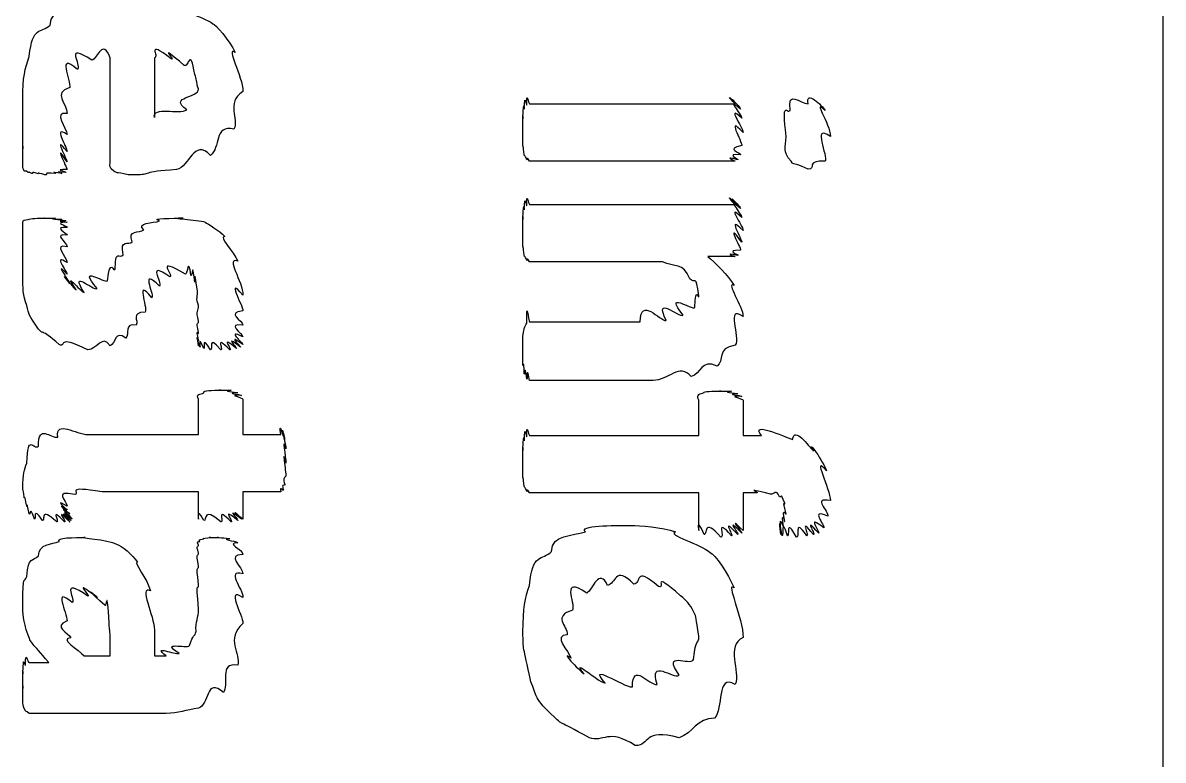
# Model space of a CAD drawing. Header units: millimetres. Extents: x 0 to 33.1, y 1.5 to 45.3.
# Drawn here: x 0.5478 to 0.7378, y 4.0251 to 4.1479 of the extents above; entities that cross this region are included whole.
import ezdxf

# ---------------------------------------------------------------- set-up
doc = ezdxf.new("R2010")
doc.units = ezdxf.units.MM
doc.header["$MEASUREMENT"] = 0
doc.layers.get('0').update_dxf_attribs({"linetype": 'CONTINUOUS'})

msp = doc.modelspace()

# ---------------------------------------------------------------- linework, layer by layer
at = {"color": 11, "linetype": 'Continuous'}
for p, q in [((0.737793, 1.78108), (0.737793, 6.90446)), ((0.562338, 4.12457), (0.562338, 4.14214)), ((0.569715, 4.14214), (0.569715, 4.13217)), ((0.632215, 4.13444), (0.666504, 4.13444)), ((0.666504, 4.12489), (0.632215, 4.12489)), ((0.678657, 4.12358), (0.678657, 4.12358)), ((0.566678, 4.12261), (0.565375, 4.12261)), ((0.632215, 4.11768), (0.666504, 4.11768)), ((0.654351, 4.10813), (0.632215, 4.10813)), ((0.666504, 4.109), (0.661947, 4.109)), ((0.632215, 4.09814), (0.650662, 4.09814)), ((0.558649, 4.09347), (0.558649, 4.09347)), ((0.652832, 4.08838), (0.632215, 4.08838)), ((0.577094, 4.07937), (0.577094, 4.08524)), ((0.584472, 4.08524), (0.584472, 4.07937)), ((0.660428, 4.07921), (0.660428, 4.08507)), ((0.667806, 4.08507), (0.667806, 4.07921)), ((0.558649, 4.07937), (0.577094, 4.07937)), ((0.584472, 4.07937), (0.590767, 4.07937)), ((0.632215, 4.07921), (0.660428, 4.07921)), ((0.667806, 4.07921), (0.670844, 4.07921)), ((0.577094, 4.06982), (0.561035, 4.06982)), ((0.577094, 4.06526), (0.577094, 4.06982)), ((0.590767, 4.06982), (0.584472, 4.06982)), ((0.584472, 4.06982), (0.584472, 4.06526)), ((0.660428, 4.06967), (0.632215, 4.06967)), ((0.660428, 4.06337), (0.660428, 4.06967)), ((0.669976, 4.06967), (0.667806, 4.06967)), ((0.667806, 4.06967), (0.667806, 4.06337)), ((0.55344, 4.06483), (0.55344, 4.06483)), ((0.676704, 4.06228), (0.676704, 4.06228)), ((0.562338, 4.04249), (0.562338, 4.04596)), ((0.569715, 4.04682), (0.569715, 4.04249)), ((0.548882, 4.04139), (0.552137, 4.04139)), ((0.557997, 4.04249), (0.562338, 4.04249)), ((0.569715, 4.04249), (0.571669, 4.04249)), ((0.64936, 4.03733), (0.64936, 4.03733)), ((0.571669, 4.03293), (0.548882, 4.03293)), ((0.649794, 4.02756), (0.649794, 4.02756))]:
    msp.add_line(p, q, dxfattribs=at)
for points in [[(0.552354, 4.14757), (0.552408, 4.1505), (0.555826, 4.15012), (0.557997, 4.15082)], [(0.573622, 4.15082), (0.57194, 4.1505), (0.577854, 4.14908), (0.579482, 4.14779)], [(0.579482, 4.14779), (0.579753, 4.14789), (0.582303, 4.14492), (0.583171, 4.14301)], [(0.548882, 4.14236), (0.549371, 4.14757), (0.55089, 4.14615), (0.552354, 4.14757)], [(0.559299, 4.14171), (0.554579, 4.14486), (0.557617, 4.14094), (0.556912, 4.14019)], [(0.562338, 4.14214), (0.561089, 4.1454), (0.560275, 4.14204), (0.559299, 4.14171)], [(0.572537, 4.14193), (0.568033, 4.1454), (0.570692, 4.14214), (0.569715, 4.14214)], [(0.574707, 4.14085), (0.569769, 4.14497), (0.573406, 4.14165), (0.572537, 4.14193)], [(0.576443, 4.13932), (0.575683, 4.1441), (0.575412, 4.1404), (0.574707, 4.14085)], [(0.583171, 4.14301), (0.581489, 4.1441), (0.584472, 4.139), (0.584472, 4.1365)], [(0.547797, 4.13519), (0.547797, 4.13889), (0.548122, 4.14035), (0.548882, 4.14236)], [(0.556912, 4.14019), (0.553276, 4.14324), (0.555881, 4.13835), (0.55561, 4.13715)], [(0.577094, 4.13693), (0.576551, 4.13818), (0.576878, 4.13861), (0.576443, 4.13932)], [(0.55561, 4.13715), (0.552681, 4.13629), (0.555176, 4.13456), (0.555176, 4.13282)], [(0.575142, 4.13346), (0.57194, 4.13574), (0.577094, 4.13536), (0.577094, 4.13693)], [(0.584472, 4.1365), (0.581489, 4.13456), (0.583931, 4.13194), (0.582954, 4.13021)], [(0.631347, 4.13357), (0.631401, 4.13661), (0.631619, 4.13411), (0.631782, 4.13422)], [(0.631782, 4.13422), (0.631674, 4.13693), (0.632053, 4.13444), (0.632215, 4.13444)], [(0.666504, 4.13444), (0.664117, 4.13693), (0.666775, 4.13439), (0.666938, 4.13422)], [(0.666938, 4.13422), (0.664551, 4.13661), (0.667372, 4.1339), (0.667372, 4.13357)], [(0.675618, 4.13336), (0.675239, 4.13693), (0.677192, 4.13444), (0.678657, 4.13444)], [(0.678657, 4.13444), (0.678114, 4.13693), (0.681044, 4.13411), (0.681478, 4.13336)], [(0.547797, 4.13086), (0.547797, 4.13456), (0.547797, 4.13363), (0.547797, 4.13519)], [(0.631131, 4.13206), (0.631239, 4.1359), (0.631347, 4.13314), (0.631347, 4.13357)], [(0.631131, 4.12967), (0.631131, 4.1346), (0.631131, 4.13135), (0.631131, 4.13206)], [(0.667372, 4.13357), (0.66466, 4.1359), (0.667589, 4.13265), (0.667589, 4.13206)], [(0.667589, 4.13206), (0.664822, 4.1346), (0.667806, 4.13053), (0.667806, 4.12967)], [(0.674968, 4.12901), (0.674208, 4.13547), (0.675185, 4.13265), (0.675618, 4.13336)], [(0.681478, 4.13336), (0.679144, 4.13547), (0.682346, 4.13118), (0.682346, 4.12901)], [(0.555176, 4.13282), (0.552681, 4.13325), (0.555176, 4.13037), (0.555176, 4.12935)], [(0.569715, 4.13217), (0.569336, 4.13411), (0.573839, 4.1326), (0.575142, 4.13346)], [(0.667806, 4.12967), (0.664822, 4.13286), (0.667697, 4.1281), (0.667589, 4.1275)], [(0.547797, 4.12717), (0.547797, 4.13183), (0.547797, 4.12944), (0.547797, 4.13086)], [(0.555176, 4.12935), (0.552681, 4.13108), (0.555176, 4.12728), (0.555176, 4.12651)], [(0.582954, 4.13021), (0.57959, 4.13108), (0.580783, 4.12706), (0.579047, 4.12587)], [(0.682346, 4.12901), (0.679144, 4.13129), (0.682021, 4.12565), (0.681478, 4.12489)], [(0.547797, 4.12457), (0.547797, 4.12967), (0.547797, 4.12603), (0.547797, 4.12717)], [(0.555176, 4.12651), (0.552681, 4.12967), (0.555176, 4.12522), (0.555176, 4.12478)], [(0.555176, 4.12478), (0.552681, 4.12864), (0.555176, 4.12381), (0.555176, 4.12349)], [(0.579047, 4.12587), (0.576281, 4.12879), (0.575575, 4.12392), (0.573406, 4.12349)], [(0.631131, 4.1275), (0.631131, 4.12825), (0.631131, 4.12879), (0.631131, 4.12967)], [(0.675836, 4.12489), (0.674208, 4.12663), (0.674968, 4.12701), (0.674968, 4.12901)], [(0.631347, 4.12597), (0.631239, 4.12696), (0.631239, 4.12679), (0.631131, 4.1275)], [(0.667589, 4.1275), (0.66466, 4.12696), (0.667481, 4.12631), (0.667372, 4.12597)], [(0.631782, 4.12511), (0.631401, 4.12619), (0.631456, 4.12554), (0.631347, 4.12597)], [(0.632215, 4.12489), (0.631674, 4.12592), (0.63189, 4.125), (0.631782, 4.12511)], [(0.666938, 4.12511), (0.664117, 4.12592), (0.666613, 4.12489), (0.666504, 4.12489)], [(0.667372, 4.12597), (0.664551, 4.12619), (0.66721, 4.12528), (0.666938, 4.12511)], [(0.678657, 4.12358), (0.675401, 4.12506), (0.676378, 4.12403), (0.675836, 4.12489)], [(0.681478, 4.12489), (0.678114, 4.12506), (0.680067, 4.12358), (0.678657, 4.12358)], [(0.548014, 4.12326), (0.547797, 4.12369), (0.547797, 4.12386), (0.547797, 4.12457)], [(0.548665, 4.12304), (0.548232, 4.12343), (0.548286, 4.12315), (0.548014, 4.12326)], [(0.549317, 4.12283), (0.548665, 4.12326), (0.548936, 4.12294), (0.548665, 4.12304)], [(0.550185, 4.12283), (0.5491, 4.12326), (0.549588, 4.12283), (0.549317, 4.12283)], [(0.551486, 4.12261), (0.549804, 4.12315), (0.550618, 4.12272), (0.550185, 4.12283)], [(0.553222, 4.12283), (0.550944, 4.12315), (0.552192, 4.12261), (0.551486, 4.12261)], [(0.554308, 4.12283), (0.551812, 4.12326), (0.553657, 4.12283), (0.553222, 4.12283)], [(0.554958, 4.12304), (0.552408, 4.12326), (0.554579, 4.12283), (0.554308, 4.12283)], [(0.555176, 4.12349), (0.552681, 4.12358), (0.555067, 4.12321), (0.554958, 4.12304)], [(0.562989, 4.12326), (0.562121, 4.12386), (0.562338, 4.12403), (0.562338, 4.12457)], [(0.565375, 4.12261), (0.563097, 4.12315), (0.563531, 4.12283), (0.562989, 4.12326)], [(0.573406, 4.12349), (0.567437, 4.12315), (0.569119, 4.12261), (0.566678, 4.12261)], [(0.631131, 4.11529), (0.631239, 4.11914), (0.631347, 4.11638), (0.631347, 4.11681)], [(0.631347, 4.11681), (0.631401, 4.11985), (0.631619, 4.11735), (0.631782, 4.11746)], [(0.631782, 4.11746), (0.631674, 4.12017), (0.632053, 4.11768), (0.632215, 4.11768)], [(0.666504, 4.11768), (0.664117, 4.12017), (0.666775, 4.11768), (0.666938, 4.11768)], [(0.666938, 4.11768), (0.664551, 4.12001), (0.667372, 4.11735), (0.667372, 4.11703)], [(0.667372, 4.11703), (0.66466, 4.11931), (0.667589, 4.1161), (0.667589, 4.1155)], [(0.631131, 4.1129), (0.631131, 4.11783), (0.631131, 4.11458), (0.631131, 4.11529)], [(0.667589, 4.1155), (0.664822, 4.11811), (0.667806, 4.11421), (0.667806, 4.11333)], [(0.548665, 4.11518), (0.5491, 4.1154), (0.550293, 4.1154), (0.551486, 4.1154)], [(0.551486, 4.1154), (0.550944, 4.1154), (0.552789, 4.1154), (0.553222, 4.1154)], [(0.553222, 4.1154), (0.551812, 4.11529), (0.553982, 4.11518), (0.554308, 4.11518)], [(0.570583, 4.11496), (0.568739, 4.1154), (0.573025, 4.1154), (0.57449, 4.1154)], [(0.57449, 4.1154), (0.571506, 4.1154), (0.576986, 4.11518), (0.578179, 4.11475)], [(0.667589, 4.11139), (0.66466, 4.1154), (0.667481, 4.1104), (0.667372, 4.11008)], [(0.667806, 4.11333), (0.664822, 4.11638), (0.667697, 4.11182), (0.667589, 4.11139)], [(0.547797, 4.11475), (0.547797, 4.11513), (0.548068, 4.11507), (0.548665, 4.11518)], [(0.547797, 4.11344), (0.547797, 4.11469), (0.547797, 4.11447), (0.547797, 4.11475)], [(0.547797, 4.11149), (0.547797, 4.11356), (0.547797, 4.1129), (0.547797, 4.11344)], [(0.554308, 4.11518), (0.552408, 4.11529), (0.554796, 4.11513), (0.554958, 4.11496)], [(0.554958, 4.11496), (0.552681, 4.11496), (0.555176, 4.11475), (0.555176, 4.11475)], [(0.555176, 4.11475), (0.552681, 4.11469), (0.555176, 4.11421), (0.555176, 4.11388)], [(0.555176, 4.11388), (0.552681, 4.11399), (0.555176, 4.11301), (0.555176, 4.11257)], [(0.566026, 4.11149), (0.565158, 4.11356), (0.567219, 4.1129), (0.567979, 4.11344)], [(0.567979, 4.11344), (0.566569, 4.11469), (0.569553, 4.11453), (0.570583, 4.11496)], [(0.578179, 4.11475), (0.578614, 4.11442), (0.580567, 4.11339), (0.581435, 4.11236)], [(0.547797, 4.10889), (0.547797, 4.11193), (0.547797, 4.11062), (0.547797, 4.11149)], [(0.555176, 4.11257), (0.552681, 4.11296), (0.555176, 4.11139), (0.555176, 4.11062)], [(0.564507, 4.10932), (0.563965, 4.11208), (0.565429, 4.11079), (0.566026, 4.11149)], [(0.581435, 4.11236), (0.58035, 4.11225), (0.583008, 4.10986), (0.583604, 4.10824)], [(0.631131, 4.11074), (0.631131, 4.11149), (0.631131, 4.11203), (0.631131, 4.1129)], [(0.547797, 4.10563), (0.547797, 4.11008), (0.547797, 4.10792), (0.547797, 4.10889)], [(0.555176, 4.11062), (0.552681, 4.11139), (0.555176, 4.10889), (0.555176, 4.10801)], [(0.555176, 4.10801), (0.552681, 4.10965), (0.555176, 4.1065), (0.555176, 4.10607)], [(0.563206, 4.10693), (0.563097, 4.11051), (0.564074, 4.10846), (0.564507, 4.10932)], [(0.631347, 4.10921), (0.631239, 4.11019), (0.631239, 4.11003), (0.631131, 4.11074)], [(0.666938, 4.10921), (0.664117, 4.10975), (0.666613, 4.109), (0.666504, 4.109)], [(0.667372, 4.11008), (0.664551, 4.11003), (0.66721, 4.10938), (0.666938, 4.10921)], [(0.555176, 4.10607), (0.552843, 4.10861), (0.555447, 4.10499), (0.55561, 4.10454)], [(0.560167, 4.10368), (0.556749, 4.10792), (0.561469, 4.10444), (0.561903, 4.10499)], [(0.561903, 4.10499), (0.562392, 4.10906), (0.562879, 4.10622), (0.563206, 4.10693)], [(0.572319, 4.10563), (0.568197, 4.10846), (0.571126, 4.10471), (0.570583, 4.10411)], [(0.574924, 4.10607), (0.569499, 4.10921), (0.573025, 4.10596), (0.572319, 4.10563)], [(0.575792, 4.10585), (0.575412, 4.10921), (0.575196, 4.10607), (0.574924, 4.10607)], [(0.576443, 4.10476), (0.57601, 4.10878), (0.576064, 4.10558), (0.575792, 4.10585)], [(0.576878, 4.10325), (0.576281, 4.10792), (0.576551, 4.10433), (0.576443, 4.10476)], [(0.583604, 4.10824), (0.581489, 4.10906), (0.584472, 4.10476), (0.584472, 4.1026)], [(0.631782, 4.10835), (0.631401, 4.10943), (0.631456, 4.10878), (0.631347, 4.10921)], [(0.632215, 4.10813), (0.631674, 4.10915), (0.63189, 4.10824), (0.631782, 4.10835)], [(0.658908, 4.10531), (0.657878, 4.10813), (0.656358, 4.10715), (0.654351, 4.10813)], [(0.661947, 4.109), (0.662924, 4.10813), (0.665419, 4.10585), (0.666287, 4.10422)], [(0.55561, 4.10454), (0.553276, 4.10758), (0.556261, 4.10363), (0.556694, 4.10346)], [(0.556694, 4.10346), (0.554144, 4.10715), (0.557563, 4.10303), (0.557997, 4.10303)], [(0.557997, 4.10303), (0.555447, 4.10715), (0.559571, 4.10325), (0.560167, 4.10368)], [(0.570583, 4.10411), (0.567165, 4.10732), (0.569715, 4.10292), (0.569282, 4.10215)], [(0.584472, 4.1026), (0.581489, 4.10601), (0.584472, 4.10086), (0.584472, 4.09999)], [(0.660428, 4.10249), (0.659885, 4.10628), (0.659885, 4.10433), (0.658908, 4.10531)], [(0.548449, 4.10086), (0.547797, 4.10254), (0.547797, 4.10389), (0.547797, 4.10563)], [(0.569282, 4.10215), (0.566461, 4.10574), (0.568631, 4.10053), (0.568197, 4.09978)], [(0.659776, 4.10053), (0.659885, 4.10454), (0.660428, 4.10161), (0.660428, 4.10249)], [(0.666287, 4.10422), (0.664822, 4.10482), (0.667806, 4.10075), (0.667806, 4.09901)], [(0.577094, 4.10086), (0.576551, 4.10194), (0.576986, 4.10254), (0.576878, 4.10325)], [(0.631782, 4.09793), (0.631674, 4.10249), (0.632053, 4.09814), (0.632215, 4.09814)], [(0.650662, 4.09814), (0.650662, 4.10249), (0.653971, 4.09825), (0.655003, 4.09836)], [(0.655003, 4.09836), (0.652832, 4.10281), (0.657064, 4.09879), (0.657824, 4.09924)], [(0.657824, 4.09924), (0.654406, 4.10351), (0.659343, 4.09999), (0.659776, 4.10053)], [(0.550401, 4.09694), (0.548665, 4.0995), (0.548882, 4.09928), (0.548449, 4.10086)], [(0.577094, 4.09825), (0.576551, 4.1001), (0.577094, 4.09988), (0.577094, 4.10086)], [(0.667806, 4.09901), (0.664822, 4.10118), (0.667372, 4.09554), (0.666504, 4.09424)], [(0.568197, 4.09978), (0.565593, 4.09967), (0.567219, 4.09836), (0.566678, 4.0976)], [(0.577094, 4.09631), (0.576551, 4.09864), (0.577094, 4.09754), (0.577094, 4.09825)], [(0.584472, 4.09999), (0.581489, 4.09967), (0.584472, 4.09836), (0.584472, 4.0976)], [(0.553874, 4.09435), (0.55051, 4.09733), (0.551378, 4.09581), (0.550401, 4.09694)], [(0.564942, 4.09543), (0.563097, 4.0969), (0.563314, 4.09446), (0.562338, 4.09413)], [(0.566678, 4.0976), (0.564561, 4.09804), (0.565647, 4.09603), (0.564942, 4.09543)], [(0.577094, 4.095), (0.576551, 4.0975), (0.577094, 4.09576), (0.577094, 4.09631)], [(0.577094, 4.09413), (0.576551, 4.0969), (0.577094, 4.09472), (0.577094, 4.095)], [(0.577311, 4.09392), (0.576551, 4.09646), (0.577094, 4.09403), (0.577094, 4.09413)], [(0.584472, 4.0976), (0.581489, 4.09804), (0.584472, 4.09608), (0.584472, 4.09565)], [(0.584472, 4.09565), (0.581489, 4.09706), (0.584472, 4.09467), (0.584472, 4.09435)], [(0.584472, 4.09435), (0.581489, 4.09646), (0.58431, 4.09392), (0.584039, 4.09392)], [(0.631131, 4.09576), (0.631239, 4.09685), (0.631347, 4.09679), (0.631347, 4.09706)], [(0.631347, 4.09706), (0.631401, 4.09744), (0.631619, 4.09765), (0.631782, 4.09793)], [(0.558649, 4.09347), (0.553114, 4.09619), (0.555176, 4.09381), (0.553874, 4.09435)], [(0.562338, 4.09413), (0.561089, 4.09619), (0.560058, 4.09347), (0.558649, 4.09347)], [(0.577963, 4.09369), (0.576878, 4.09631), (0.577419, 4.09381), (0.577311, 4.09392)], [(0.579047, 4.09347), (0.577419, 4.09619), (0.578233, 4.09358), (0.577963, 4.09369)], [(0.580783, 4.09347), (0.57845, 4.09619), (0.57959, 4.09347), (0.579047, 4.09347)], [(0.582303, 4.09347), (0.57959, 4.09619), (0.581326, 4.09347), (0.580783, 4.09347)], [(0.583387, 4.09369), (0.580458, 4.09619), (0.582736, 4.09347), (0.582303, 4.09347)], [(0.584039, 4.09392), (0.581054, 4.09631), (0.583658, 4.09369), (0.583387, 4.09369)], [(0.631131, 4.09315), (0.631131, 4.09554), (0.631131, 4.09506), (0.631131, 4.09576)], [(0.631131, 4.09099), (0.631131, 4.09369), (0.631131, 4.09229), (0.631131, 4.09315)], [(0.666504, 4.09424), (0.663249, 4.09381), (0.664768, 4.09164), (0.663465, 4.09076)], [(0.631347, 4.08946), (0.631239, 4.09239), (0.631239, 4.09028), (0.631131, 4.09099)], [(0.631782, 4.0886), (0.631401, 4.09164), (0.631456, 4.08903), (0.631347, 4.08946)], [(0.632215, 4.08838), (0.631674, 4.09136), (0.63189, 4.08849), (0.631782, 4.0886)], [(0.659125, 4.08903), (0.657281, 4.09136), (0.655274, 4.08838), (0.652832, 4.08838)], [(0.663465, 4.09076), (0.660753, 4.09207), (0.660861, 4.08936), (0.659125, 4.08903)], [(0.577094, 4.08524), (0.576551, 4.08621), (0.577365, 4.08604), (0.577963, 4.08632)], [(0.577963, 4.08632), (0.577746, 4.08675), (0.579482, 4.08675), (0.580783, 4.08675)], [(0.580783, 4.08675), (0.579753, 4.08675), (0.582086, 4.08675), (0.582519, 4.08675)], [(0.582519, 4.08675), (0.580621, 4.08664), (0.583279, 4.08649), (0.583604, 4.08632)], [(0.583604, 4.08632), (0.581218, 4.08632), (0.584093, 4.08604), (0.584256, 4.08589)], [(0.584256, 4.08589), (0.581489, 4.08604), (0.584472, 4.08556), (0.584472, 4.08524)], [(0.660428, 4.08507), (0.659885, 4.08615), (0.660699, 4.0861), (0.661296, 4.08637)], [(0.661296, 4.08637), (0.661079, 4.08658), (0.662815, 4.08658), (0.664117, 4.08658)], [(0.664117, 4.08658), (0.663086, 4.08658), (0.665419, 4.08658), (0.665853, 4.08658)], [(0.665853, 4.08658), (0.663954, 4.08649), (0.666613, 4.08632), (0.666938, 4.08615)], [(0.666938, 4.08615), (0.664551, 4.08615), (0.667426, 4.08589), (0.667589, 4.08572)], [(0.667589, 4.08572), (0.664822, 4.08589), (0.667806, 4.08539), (0.667806, 4.08507)], [(0.550401, 4.07742), (0.550401, 4.08128), (0.552354, 4.07867), (0.553657, 4.07894)], [(0.553657, 4.07894), (0.553114, 4.08187), (0.556749, 4.07937), (0.558649, 4.07937)], [(0.590767, 4.07937), (0.59044, 4.08187), (0.591037, 4.07932), (0.5912, 4.07915)], [(0.5912, 4.07915), (0.590767, 4.08154), (0.591417, 4.07883), (0.591417, 4.0785)], [(0.631347, 4.07835), (0.631401, 4.08138), (0.631619, 4.07889), (0.631782, 4.079)], [(0.631782, 4.079), (0.631674, 4.08171), (0.632053, 4.07921), (0.632215, 4.07921)], [(0.670844, 4.07921), (0.668892, 4.08171), (0.674588, 4.079), (0.676053, 4.07856)], [(0.548449, 4.0746), (0.548665, 4.07981), (0.549533, 4.07671), (0.550401, 4.07742)], [(0.591417, 4.0785), (0.590875, 4.08083), (0.591635, 4.07758), (0.591635, 4.07699)], [(0.591635, 4.07699), (0.590875, 4.07954), (0.591635, 4.07547), (0.591635, 4.0746)], [(0.631131, 4.07682), (0.631239, 4.08068), (0.631347, 4.0779), (0.631347, 4.07835)], [(0.631131, 4.07443), (0.631131, 4.07937), (0.631131, 4.07611), (0.631131, 4.07682)], [(0.676053, 4.07856), (0.676378, 4.08083), (0.678657, 4.07747), (0.679525, 4.07661)], [(0.591635, 4.0746), (0.590875, 4.07781), (0.591635, 4.07303), (0.591635, 4.07243)], [(0.679525, 4.07661), (0.678276, 4.0791), (0.681261, 4.07465), (0.681694, 4.07335)], [(0.681694, 4.07335), (0.679144, 4.07633), (0.682346, 4.07026), (0.682346, 4.06836)], [(0.547797, 4.07047), (0.547797, 4.07286), (0.548014, 4.07346), (0.548449, 4.0746)], [(0.631131, 4.07226), (0.631131, 4.07303), (0.631131, 4.07357), (0.631131, 4.07443)], [(0.591635, 4.07243), (0.590875, 4.07189), (0.591525, 4.07124), (0.591417, 4.0709)], [(0.631347, 4.07075), (0.631239, 4.07172), (0.631239, 4.07156), (0.631131, 4.07226)], [(0.548014, 4.06896), (0.547797, 4.07069), (0.547797, 4.06993), (0.547797, 4.07047)], [(0.548449, 4.06743), (0.548068, 4.06972), (0.548122, 4.06842), (0.548014, 4.06896)], [(0.556478, 4.06939), (0.552681, 4.07015), (0.555176, 4.06831), (0.555176, 4.06743)], [(0.561035, 4.06982), (0.554579, 4.07086), (0.557454, 4.06972), (0.556478, 4.06939)], [(0.5912, 4.07004), (0.59044, 4.07086), (0.590875, 4.06982), (0.590767, 4.06982)], [(0.591417, 4.0709), (0.590767, 4.07113), (0.591308, 4.07021), (0.5912, 4.07004)], [(0.631782, 4.06988), (0.631401, 4.07096), (0.631456, 4.07032), (0.631347, 4.07075)], [(0.632215, 4.06967), (0.631674, 4.07069), (0.63189, 4.06976), (0.631782, 4.06988)], [(0.672364, 4.06944), (0.667264, 4.07069), (0.670953, 4.06967), (0.669976, 4.06967)], [(0.673882, 4.06901), (0.673232, 4.07042), (0.673068, 4.06933), (0.672364, 4.06944)], [(0.67475, 4.06793), (0.673936, 4.06999), (0.674317, 4.06874), (0.673882, 4.06901)], [(0.548882, 4.06614), (0.54834, 4.06885), (0.548557, 4.067), (0.548449, 4.06743)], [(0.54975, 4.06526), (0.548774, 4.06799), (0.549154, 4.06569), (0.548882, 4.06614)], [(0.555176, 4.06743), (0.552681, 4.06896), (0.555176, 4.06694), (0.555176, 4.06679)], [(0.555176, 4.06679), (0.552843, 4.06853), (0.555447, 4.06629), (0.55561, 4.06614)], [(0.55561, 4.06614), (0.553114, 4.06808), (0.555826, 4.06565), (0.555826, 4.06549)], [(0.555826, 4.06549), (0.553276, 4.06782), (0.556044, 4.06526), (0.556044, 4.06526)], [(0.584472, 4.06526), (0.581489, 4.06782), (0.584364, 4.06526), (0.584256, 4.06526)], [(0.674968, 4.06619), (0.674208, 4.06896), (0.674858, 4.06739), (0.67475, 4.06793)], [(0.67475, 4.06489), (0.674208, 4.06782), (0.674968, 4.06565), (0.674968, 4.06619)], [(0.682346, 4.06836), (0.679144, 4.06896), (0.682183, 4.06662), (0.681912, 4.06575)], [(0.551053, 4.06506), (0.549371, 4.06765), (0.550022, 4.06515), (0.54975, 4.06526)], [(0.55344, 4.06483), (0.55051, 4.06754), (0.551594, 4.06494), (0.551053, 4.06506)], [(0.554742, 4.06483), (0.552137, 4.06754), (0.553982, 4.06483), (0.55344, 4.06483)], [(0.55561, 4.06483), (0.552843, 4.06754), (0.555176, 4.06483), (0.554742, 4.06483)], [(0.555826, 4.06506), (0.553114, 4.06754), (0.555718, 4.06483), (0.55561, 4.06483)], [(0.556044, 4.06526), (0.553276, 4.06765), (0.555935, 4.06506), (0.555826, 4.06506)], [(0.577963, 4.06506), (0.576551, 4.06765), (0.577094, 4.06515), (0.577094, 4.06526)], [(0.580783, 4.06483), (0.577746, 4.06754), (0.578504, 4.06494), (0.577963, 4.06506)], [(0.582519, 4.06483), (0.579753, 4.06754), (0.581489, 4.06483), (0.580783, 4.06483)], [(0.583604, 4.06506), (0.580621, 4.06754), (0.582954, 4.06483), (0.582519, 4.06483)], [(0.584256, 4.06526), (0.581218, 4.06765), (0.583876, 4.06506), (0.583604, 4.06506)], [(0.661296, 4.06272), (0.659885, 4.06619), (0.660428, 4.0631), (0.660428, 4.06337)], [(0.666938, 4.06272), (0.663954, 4.06592), (0.666287, 4.0625), (0.665853, 4.0625)], [(0.667589, 4.06293), (0.664551, 4.06608), (0.66721, 4.06272), (0.666938, 4.06272)], [(0.667806, 4.06337), (0.664822, 4.06635), (0.667697, 4.0631), (0.667589, 4.06293)], [(0.6741, 4.06293), (0.673665, 4.06635), (0.6741, 4.06326), (0.6741, 4.06337)], [(0.6741, 4.06272), (0.673665, 4.06608), (0.6741, 4.06282), (0.6741, 4.06293)], [(0.674317, 4.0625), (0.673665, 4.06592), (0.6741, 4.06261), (0.6741, 4.06272)], [(0.6741, 4.06337), (0.673774, 4.06662), (0.674371, 4.06375), (0.674533, 4.06401)], [(0.674533, 4.06401), (0.6741, 4.06722), (0.67475, 4.06461), (0.67475, 4.06489)], [(0.675185, 4.0625), (0.6741, 4.06592), (0.674588, 4.0625), (0.674317, 4.0625)], [(0.679525, 4.06272), (0.676975, 4.06592), (0.678874, 4.0625), (0.67844, 4.0625)], [(0.680393, 4.06293), (0.677681, 4.06608), (0.679958, 4.06272), (0.679525, 4.06272)], [(0.681261, 4.06381), (0.678114, 4.06635), (0.680664, 4.0631), (0.680393, 4.06293)], [(0.681912, 4.06575), (0.678711, 4.06722), (0.681532, 4.06424), (0.681261, 4.06381)], [(0.641547, 4.06315), (0.640246, 4.06424), (0.646213, 4.06424), (0.649143, 4.06424)], [(0.649143, 4.06424), (0.650499, 4.06424), (0.654351, 4.06392), (0.656521, 4.06315)], [(0.664117, 4.06228), (0.661079, 4.06575), (0.661838, 4.06244), (0.661296, 4.06272)], [(0.665853, 4.0625), (0.663086, 4.06575), (0.664822, 4.06228), (0.664117, 4.06228)], [(0.676704, 4.06228), (0.674804, 4.06575), (0.675618, 4.06239), (0.675185, 4.0625)], [(0.67844, 4.0625), (0.676107, 4.06575), (0.677408, 4.06228), (0.676704, 4.06228)], [(0.553874, 4.06158), (0.553114, 4.06222), (0.556586, 4.06222), (0.558214, 4.06222)], [(0.558214, 4.06222), (0.556749, 4.06222), (0.561957, 4.0619), (0.563422, 4.06114)], [(0.577963, 4.06201), (0.577419, 4.06212), (0.578614, 4.06212), (0.579047, 4.06222)], [(0.579047, 4.06222), (0.578287, 4.06222), (0.579915, 4.06222), (0.58035, 4.06222)], [(0.58035, 4.06222), (0.57959, 4.06222), (0.581868, 4.06218), (0.582303, 4.06201)], [(0.635906, 4.0599), (0.635906, 4.06282), (0.639378, 4.06244), (0.641547, 4.06315)], [(0.656521, 4.06315), (0.655003, 4.06267), (0.660753, 4.06114), (0.662381, 4.05968)], [(0.550401, 4.05919), (0.55051, 4.06125), (0.552572, 4.06104), (0.553874, 4.06158)], [(0.563422, 4.06114), (0.56429, 4.06082), (0.566026, 4.0594), (0.566894, 4.05811)], [(0.577094, 4.06093), (0.576551, 4.06168), (0.577149, 4.06147), (0.577311, 4.06158)], [(0.577094, 4.05963), (0.576551, 4.06108), (0.577094, 4.06065), (0.577094, 4.06093)], [(0.577311, 4.06158), (0.576878, 4.06196), (0.577636, 4.0619), (0.577963, 4.06201)], [(0.582303, 4.06201), (0.580458, 4.06196), (0.583171, 4.06168), (0.583604, 4.06136)], [(0.583604, 4.06136), (0.581489, 4.06125), (0.584472, 4.06028), (0.584472, 4.0594)], [(0.548449, 4.05572), (0.548665, 4.05919), (0.549533, 4.05821), (0.550401, 4.05919)], [(0.577094, 4.05746), (0.576551, 4.05994), (0.577094, 4.05908), (0.577094, 4.05963)], [(0.584472, 4.0594), (0.581489, 4.05935), (0.584472, 4.05735), (0.584472, 4.05615)], [(0.632215, 4.05425), (0.632704, 4.05979), (0.634278, 4.05832), (0.635906, 4.0599)], [(0.662381, 4.05968), (0.662924, 4.05963), (0.665419, 4.05615), (0.666287, 4.05382)], [(0.547797, 4.05117), (0.547797, 4.05658), (0.548014, 4.05442), (0.548449, 4.05572)], [(0.566894, 4.05811), (0.566135, 4.05821), (0.568631, 4.05524), (0.569065, 4.05333)], [(0.577094, 4.05442), (0.576551, 4.05821), (0.577094, 4.05658), (0.577094, 4.05746)], [(0.584472, 4.05615), (0.581489, 4.05701), (0.584472, 4.05371), (0.584472, 4.05225)], [(0.645236, 4.05425), (0.643826, 4.05729), (0.64274, 4.05354), (0.641764, 4.05296)], [(0.649576, 4.05447), (0.646431, 4.05772), (0.646539, 4.05442), (0.645236, 4.05425)], [(0.6537, 4.05404), (0.649468, 4.05772), (0.650988, 4.05447), (0.649576, 4.05447)], [(0.657389, 4.05251), (0.652235, 4.05701), (0.655111, 4.0536), (0.6537, 4.05404)], [(0.558649, 4.05246), (0.553874, 4.05572), (0.556586, 4.05214), (0.556044, 4.05138)], [(0.560167, 4.05225), (0.55561, 4.05572), (0.55919, 4.05246), (0.558649, 4.05246)], [(0.561469, 4.05094), (0.556586, 4.05528), (0.56071, 4.05197), (0.560167, 4.05225)], [(0.577094, 4.05029), (0.576551, 4.05572), (0.577094, 4.05311), (0.577094, 4.05442)], [(0.641764, 4.05296), (0.637207, 4.05599), (0.639919, 4.05132), (0.639378, 4.05013)], [(0.666287, 4.05382), (0.664822, 4.05501), (0.667806, 4.04878), (0.667806, 4.04557)], [(0.556044, 4.05138), (0.552681, 4.05431), (0.555176, 4.04964), (0.555176, 4.04833)], [(0.562121, 4.04899), (0.561794, 4.05414), (0.56174, 4.0504), (0.561469, 4.05094)], [(0.569065, 4.05333), (0.567003, 4.05431), (0.569715, 4.04915), (0.569715, 4.04682)], [(0.584472, 4.05225), (0.581489, 4.05414), (0.584472, 4.04937), (0.584472, 4.0479)], [(0.631131, 4.04644), (0.631131, 4.05067), (0.631456, 4.05197), (0.632215, 4.05425)], [(0.548665, 4.04596), (0.547797, 4.0485), (0.547797, 4.04943), (0.547797, 4.05117)], [(0.65956, 4.04992), (0.658908, 4.05111), (0.658365, 4.05181), (0.657389, 4.05251)], [(0.562338, 4.04596), (0.562121, 4.0479), (0.562229, 4.04812), (0.562121, 4.04899)], [(0.57666, 4.0466), (0.576551, 4.04824), (0.577094, 4.04889), (0.577094, 4.05029)], [(0.639378, 4.05013), (0.636014, 4.04904), (0.63851, 4.04764), (0.63851, 4.04601)], [(0.660428, 4.04579), (0.659885, 4.04893), (0.660101, 4.04878), (0.65956, 4.04992)], [(0.555176, 4.04833), (0.552681, 4.04736), (0.555393, 4.04639), (0.555826, 4.04551)], [(0.584472, 4.0479), (0.581489, 4.04531), (0.584147, 4.04286), (0.583604, 4.04096)], [(0.552137, 4.04139), (0.5491, 4.04503), (0.549371, 4.04422), (0.548665, 4.04596)], [(0.555826, 4.04551), (0.553711, 4.04546), (0.557129, 4.04351), (0.557997, 4.04249)], [(0.573839, 4.04292), (0.570475, 4.04503), (0.575142, 4.04368), (0.575575, 4.04422)], [(0.575575, 4.04422), (0.576118, 4.04617), (0.576497, 4.04563), (0.57666, 4.0466)], [(0.632433, 4.03819), (0.631131, 4.0446), (0.631131, 4.04329), (0.631131, 4.04644)], [(0.63851, 4.04601), (0.636014, 4.04601), (0.638726, 4.04329), (0.63916, 4.0421)], [(0.65956, 4.04189), (0.659885, 4.04574), (0.660428, 4.04422), (0.660428, 4.04579)], [(0.667806, 4.04557), (0.664822, 4.04417), (0.667372, 4.03993), (0.666504, 4.03776)], [(0.547797, 4.03965), (0.547906, 4.04313), (0.548068, 4.04069), (0.548232, 4.04096)], [(0.548232, 4.04096), (0.548232, 4.04372), (0.548557, 4.04139), (0.548882, 4.04139)], [(0.571669, 4.04249), (0.569174, 4.04443), (0.573242, 4.04264), (0.573839, 4.04292)], [(0.63916, 4.0421), (0.637044, 4.04372), (0.640463, 4.0401), (0.641331, 4.0395)], [(0.657172, 4.03928), (0.654135, 4.04357), (0.658963, 4.04075), (0.65956, 4.04189)], [(0.547797, 4.03728), (0.547797, 4.04183), (0.547797, 4.03896), (0.547797, 4.03965)], [(0.583604, 4.04096), (0.58035, 4.04156), (0.582194, 4.0376), (0.581218, 4.0364)], [(0.641331, 4.0395), (0.638943, 4.04243), (0.6435, 4.03831), (0.644803, 4.03797)], [(0.644803, 4.03797), (0.641656, 4.04167), (0.647732, 4.03733), (0.64936, 4.03733)], [(0.64936, 4.03733), (0.64936, 4.04167), (0.652181, 4.03749), (0.653483, 4.03776)], [(0.653483, 4.03776), (0.652072, 4.04226), (0.656142, 4.03857), (0.657172, 4.03928)], [(0.547797, 4.03467), (0.547797, 4.03982), (0.547797, 4.03614), (0.547797, 4.03728)], [(0.666504, 4.03776), (0.663249, 4.03965), (0.664606, 4.03358), (0.663032, 4.03212)], [(0.581218, 4.0364), (0.578287, 4.03911), (0.578831, 4.03424), (0.577094, 4.03381)], [(0.636339, 4.03233), (0.632975, 4.03532), (0.63341, 4.03592), (0.632433, 4.03819)], [(0.548232, 4.03336), (0.547906, 4.03401), (0.547906, 4.03413), (0.547797, 4.03467)], [(0.577094, 4.03381), (0.574978, 4.03347), (0.573676, 4.03293), (0.571669, 4.03293)], [(0.548882, 4.03293), (0.548232, 4.03347), (0.54834, 4.0331), (0.548232, 4.03336)], [(0.642199, 4.02886), (0.636339, 4.03212), (0.638075, 4.03076), (0.636339, 4.03233)], [(0.663032, 4.03212), (0.660047, 4.03212), (0.659451, 4.02962), (0.657172, 4.02886)], [(0.649794, 4.02756), (0.645454, 4.03054), (0.644476, 4.028), (0.642199, 4.02886)], [(0.657172, 4.02886), (0.650933, 4.03054), (0.652507, 4.02756), (0.649794, 4.02756)]]:
    msp.add_open_spline(points, degree=3, dxfattribs=at)

doc.saveas('drawing.dxf')
